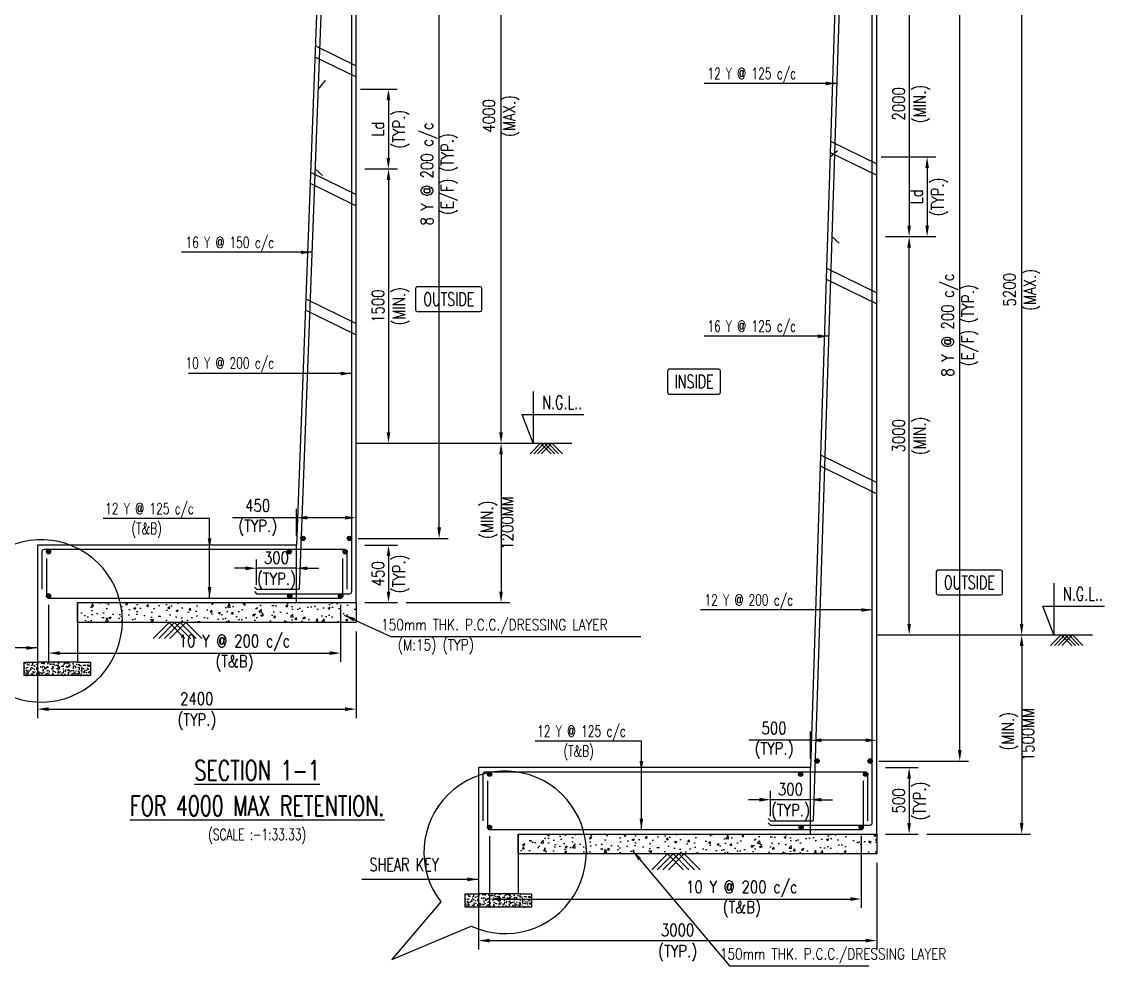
# Model space of a CAD drawing. Extents: x 324505 to 1272425, y -526289 to -156124.
# Drawn here: x 661007 to 685476, y -308272 to -286992 of the extents above; entities that cross this region are included whole.
import ezdxf
from ezdxf.enums import TextEntityAlignment as Align
from ezdxf.lldxf.tags import DXFTag

# ---------------------------------------------------------------- set-up
doc = ezdxf.new("R2010")
doc.units = 0
doc.header["$LTSCALE"] = 500
doc.header["$MEASUREMENT"] = 0
doc.header["$PDMODE"] = 35
doc.header["$PDSIZE"] = -15
doc.layers.get('DEFPOINTS').update_dxf_attribs({"color": 4})
for name, color, linetype in [('NO. BEAM', 3, 'Continuous'), ('PCC', 7, 'Continuous'), ('S- PILE CAP', 4, 'Continuous'), ('S-DIM-1', 5, 'Continuous'), ('S-FOOTING', 4, 'Continuous'), ('S-LEVEL SECTION', 3, 'Continuous'), ('S-PCC', 9, 'Continuous'), ('S-REINFORCEMENT', 6, 'Continuous'), ('S-RETAINING WALL', 6, 'Continuous'), ('S-TEXT', 2, 'Continuous'), ('S-TEXT-1', 4, 'Continuous'), ('S-TITIL', 6, 'Continuous'), ('TITLE', 4, 'Continuous')]:
    doc.layers.add(name, color=color, linetype=linetype)
doc.layers.add('RIDE-PROFILE', color=8, linetype='Continuous', lineweight=25)
doc.styles.add('ROMANS', font='simplex.shx', dxfattribs={"width": 0.8, "height": 275, "bigfont": 'bigfont.shx'})
tags = doc.linetypes.add('HIDDEN', pattern=[0.375, 0.25, -0.125]).pattern_tags.tags
tags[6:7] = [DXFTag(74, 4), DXFTag(75, 0), DXFTag(340, '0'), DXFTag(46, 1.0), DXFTag(50, 0.0), DXFTag(44, 0.0), DXFTag(45, 0.0)]
tags[4:5] = [DXFTag(74, 4), DXFTag(75, 0), DXFTag(340, '0'), DXFTag(46, 1.0), DXFTag(50, 0.0), DXFTag(44, 0.0), DXFTag(45, 0.0)]
doc.dimstyles.new('dim100', dxfattribs={"dimtxt": 250, "dimasz": 250, "dimexe": 200, "dimexo": 200, "dimgap": 100, "dimtad": 1, "dimdec": 0, "dimzin": 0, "dimdsep": 46, "dimtxsty": 'ROMANS', "dimcen": 0, "dimclrd": 5, "dimclre": 5, "dimclrt": 4, "dimadec": 0, "dimazin": 0, "dimtfac": 1, "dimtdec": 0, "dimtix": 1, "dimtofl": 0, "dimtmove": 2, "dimatfit": 3, "dimfxl": 0, "dimtolj": 1, "dimtzin": 0, "dimlwd": -1, "dimlwe": -1, "dimarcsym": 0})
doc.dimstyles.new('dim33.33', dxfattribs={"dimtxt": 250, "dimasz": 250, "dimexe": 200, "dimexo": 200, "dimgap": 100, "dimtad": 1, "dimdec": 0, "dimlfac": 0.333331, "dimzin": 0, "dimdsep": 46, "dimtxsty": 'ROMANS', "dimcen": 0, "dimclrd": 5, "dimclre": 5, "dimclrt": 4, "dimadec": 0, "dimazin": 0, "dimtfac": 1, "dimtdec": 0, "dimtix": 1, "dimtofl": 0, "dimtmove": 2, "dimatfit": 3, "dimfxl": 0, "dimtolj": 1, "dimtzin": 0, "dimlwd": -1, "dimlwe": -1, "dimarcsym": 0})

# ---------------------------------------------------------------- blocks, each defined once
blk = doc.blocks.new('*D224')
at = {"layer": 'DEFPOINTS', "color": 0}
for p in [(668416, -283282, 0), (670443, -283282), (668416, -298670, 0)]:
    blk.add_point(p, dxfattribs=at)
at = {"layer": 'S-DIM-1', "color": 5}
for p, q in [((668616, -283282), (670643, -283282)), ((668616, -298670), (670643, -298670))]:
    blk.add_line(p, q, dxfattribs=at)
at = {"layer": 'S-DIM-1', "color": 5, "lineweight": -3}
blk.add_line((670443, -298420), (670443, -283532), dxfattribs=at)
at = {"layer": 'S-DIM-1', "color": 5}
for points in [[(670401, -283532), (670484, -283532), (670443, -283282)], [(670401, -298420), (670484, -298420), (670443, -298670)]]:
    blk.add_solid(points, dxfattribs=at)
at = {"layer": 'S-DIM-1', "color": 4, "insert": (670443, -290434), "char_height": 275, "attachment_point": 5, "rotation": 90, "style": 'ROMANS'}
blk.add_mtext('\\A1;8 Y @ 200 c/c\\P(E/F) (TYP.)', dxfattribs=at)
blk = doc.blocks.new('*D225')
at = {"layer": 'DEFPOINTS', "color": 0}
for p in [(668566, -298820), (668566, -300120), (669299, -300120)]:
    blk.add_point(p, dxfattribs=at)
at = {"layer": 'S-DIM-1', "color": 5}
for p, q in [((668766, -298820), (669499, -298820)), ((668766, -300120), (669499, -300120))]:
    blk.add_line(p, q, dxfattribs=at)
at = {"layer": 'S-DIM-1', "color": 5, "lineweight": -3}
blk.add_line((669299, -299070), (669299, -299870), dxfattribs=at)
at = {"layer": 'S-DIM-1', "color": 5}
for points in [[(669257, -299070), (669340, -299070), (669299, -298820)], [(669257, -299870), (669340, -299870), (669299, -300120)]]:
    blk.add_solid(points, dxfattribs=at)
at = {"layer": 'S-DIM-1', "color": 4, "char_height": 275, "rotation": 90, "style": 'ROMANS'}
for s, insert, attachment_point in [('\\A1;{450', (669199, -299470), 8), ('\\A1;(TYP.)}', (669399, -299470), 2)]:
    blk.add_mtext(s, dxfattribs=dict(at, insert=insert, attachment_point=attachment_point))
blk = doc.blocks.new('*D226')
at = {"layer": 'DEFPOINTS', "color": 0}
for p in [(661616, -299970, -19), (668216, -299970, -19), (668216, -301261)]:
    blk.add_point(p, dxfattribs=at)
at = {"layer": 'S-DIM-1', "color": 5}
for p, q in [((661616, -300170), (661616, -301461)), ((668216, -300170), (668216, -301461)), ((661866, -301261), (667966, -301261))]:
    blk.add_line(p, q, dxfattribs=at)
for points in [[(661866, -301220), (661866, -301303), (661616, -301261)], [(667966, -301220), (667966, -301303), (668216, -301261)]]:
    blk.add_solid(points, dxfattribs=at)
at = {"layer": 'S-DIM-1', "color": 4, "insert": (665816, -301261), "char_height": 275, "attachment_point": 5, "style": 'ROMANS'}
blk.add_mtext('\\A1;10 Y @ 200 c/c\\P(T&B)', dxfattribs=at)
blk = doc.blocks.new('*D227')
at = {"layer": 'DEFPOINTS', "color": 0}
for p in [(661366, -300570, -19), (668566, -300570, -19), (668566, -302528)]:
    blk.add_point(p, dxfattribs=at)
at = {"layer": 'S-DIM-1', "color": 5}
for p, q in [((661366, -300770), (661366, -302728)), ((668566, -300770), (668566, -302728)), ((661616, -302528), (668316, -302528))]:
    blk.add_line(p, q, dxfattribs=at)
for points in [[(661616, -302486), (661616, -302569), (661366, -302528)], [(668316, -302486), (668316, -302569), (668566, -302528)]]:
    blk.add_solid(points, dxfattribs=at)
at = {"layer": 'S-DIM-1', "color": 4, "char_height": 275, "style": 'ROMANS'}
for s, insert, attachment_point in [('\\A1;2400', (664966, -302428), 8), ('\\A1;(TYP.)', (664966, -302628), 2)]:
    blk.add_mtext(s, dxfattribs=dict(at, insert=insert, attachment_point=attachment_point))
blk = doc.blocks.new('*D228')
at = {"layer": 'DEFPOINTS', "color": 0}
for p in [(668566, -283632, 0), (671842, -283632), (670346, -296520, 0)]:
    blk.add_point(p, dxfattribs=at)
at = {"layer": 'S-DIM-1', "color": 5}
for p, q in [((668766, -283632), (672042, -283632)), ((670546, -296520), (672042, -296520))]:
    blk.add_line(p, q, dxfattribs=at)
at = {"layer": 'S-DIM-1', "color": 5, "lineweight": -3}
blk.add_line((671842, -296270), (671842, -283882), dxfattribs=at)
at = {"layer": 'S-DIM-1', "color": 5}
for points in [[(671800, -283882), (671883, -283882), (671842, -283632)], [(671800, -296270), (671883, -296270), (671842, -296520)]]:
    blk.add_solid(points, dxfattribs=at)
at = {"layer": 'S-DIM-1', "color": 4, "insert": (671842, -289122), "char_height": 275, "attachment_point": 5, "rotation": 90, "style": 'ROMANS'}
blk.add_mtext('\\A1;{4000\\P(MAX.)}', dxfattribs=at)
blk = doc.blocks.new('*D231')
at = {"layer": 'DEFPOINTS', "color": 0}
for p in [(668466, -288520), (668566, -290320), (669296, -290320)]:
    blk.add_point(p, dxfattribs=at)
at = {"layer": 'S-DIM-1', "color": 5}
for p, q in [((668666, -288520), (669496, -288520)), ((668766, -290320), (669496, -290320))]:
    blk.add_line(p, q, dxfattribs=at)
at = {"layer": 'S-DIM-1', "color": 5, "lineweight": -3}
blk.add_line((669296, -288770), (669296, -290070), dxfattribs=at)
at = {"layer": 'S-DIM-1', "color": 5}
for points in [[(669254, -288770), (669338, -288770), (669296, -288520)], [(669254, -290070), (669338, -290070), (669296, -290320)]]:
    blk.add_solid(points, dxfattribs=at)
at = {"layer": 'S-DIM-1', "color": 4, "char_height": 275, "rotation": 90, "style": 'ROMANS'}
for s, insert, attachment_point in [('\\A1;(TYP.)', (669396, -289420), 2), ('\\A1;Ld', (669196, -289420), 8)]:
    blk.add_mtext(s, dxfattribs=dict(at, insert=insert, attachment_point=attachment_point))
blk = doc.blocks.new('*D232')
at = {"layer": 'DEFPOINTS', "color": 0}
for p in [(668566, -290320, 0), (668566, -296520), (669299, -296520)]:
    blk.add_point(p, dxfattribs=at)
at = {"layer": 'S-DIM-1', "color": 5}
for p, q in [((668766, -290320), (669499, -290320)), ((668766, -296520), (669499, -296520))]:
    blk.add_line(p, q, dxfattribs=at)
at = {"layer": 'S-DIM-1', "color": 5, "lineweight": -3}
blk.add_line((669299, -290570), (669299, -296270), dxfattribs=at)
at = {"layer": 'S-DIM-1', "color": 5}
for points in [[(669257, -290570), (669340, -290570), (669299, -290320)], [(669257, -296270), (669340, -296270), (669299, -296520)]]:
    blk.add_solid(points, dxfattribs=at)
at = {"layer": 'S-DIM-1', "color": 4, "char_height": 275, "rotation": 90, "style": 'ROMANS'}
for s, insert, attachment_point in [('\\A1;{1500', (669199, -293420), 8), ('\\A1;(MIN.)}', (669399, -293420), 2)]:
    blk.add_mtext(s, dxfattribs=dict(at, insert=insert, attachment_point=attachment_point))
blk = doc.blocks.new('*D233')
at = {"layer": 'DEFPOINTS', "color": 0}
for p in [(671075, -296520, 0), (669499, -300120, 0), (671842, -300120)]:
    blk.add_point(p, dxfattribs=at)
at = {"layer": 'S-DIM-1', "color": 5}
for p, q in [((671275, -296520), (672042, -296520)), ((669699, -300120), (672042, -300120))]:
    blk.add_line(p, q, dxfattribs=at)
at = {"layer": 'S-DIM-1', "color": 5, "lineweight": -3}
blk.add_line((671842, -296770), (671842, -299870), dxfattribs=at)
at = {"layer": 'S-DIM-1', "color": 5}
for points in [[(671800, -296770), (671883, -296770), (671842, -296520)], [(671800, -299870), (671883, -299870), (671842, -300120)]]:
    blk.add_solid(points, dxfattribs=at)
at = {"layer": 'S-DIM-1', "color": 4, "insert": (671752, -298320), "char_height": 275, "attachment_point": 5, "rotation": 90, "style": 'ROMANS'}
blk.add_mtext('\\A1; (MIN.)\\P1200MM ', dxfattribs=at)
blk = doc.blocks.new('*D236')
at = {"layer": 'DEFPOINTS', "color": 0}
for p in [(680182, -285500, 0), (682209, -285500), (680182, -303700, 0)]:
    blk.add_point(p, dxfattribs=at)
at = {"layer": 'S-DIM-1', "color": 5}
for p, q in [((680382, -285500), (682409, -285500)), ((680382, -303700), (682409, -303700))]:
    blk.add_line(p, q, dxfattribs=at)
at = {"layer": 'S-DIM-1', "color": 5, "lineweight": -3}
blk.add_line((682209, -303450), (682209, -285750), dxfattribs=at)
at = {"layer": 'S-DIM-1', "color": 5}
for points in [[(682167, -285750), (682250, -285750), (682209, -285500)], [(682167, -303450), (682250, -303450), (682209, -303700)]]:
    blk.add_solid(points, dxfattribs=at)
at = {"layer": 'S-DIM-1', "color": 4, "insert": (682209, -293850), "char_height": 275, "attachment_point": 5, "rotation": 90, "style": 'ROMANS'}
blk.add_mtext('\\A1;8 Y @ 200 c/c\\P(E/F) (TYP.)', dxfattribs=at)
blk = doc.blocks.new('*D237')
at = {"layer": 'DEFPOINTS', "color": 0}
for p in [(680332, -303850), (680332, -305350), (681065, -305350)]:
    blk.add_point(p, dxfattribs=at)
at = {"layer": 'S-DIM-1', "color": 5}
for p, q in [((680532, -303850), (681265, -303850)), ((680532, -305350), (681265, -305350))]:
    blk.add_line(p, q, dxfattribs=at)
at = {"layer": 'S-DIM-1', "color": 5, "lineweight": -3}
blk.add_line((681065, -304100), (681065, -305100), dxfattribs=at)
at = {"layer": 'S-DIM-1', "color": 5}
for points in [[(681023, -304100), (681106, -304100), (681065, -303850)], [(681023, -305100), (681106, -305100), (681065, -305350)]]:
    blk.add_solid(points, dxfattribs=at)
at = {"layer": 'S-DIM-1', "color": 4, "char_height": 275, "rotation": 90, "style": 'ROMANS'}
for s, insert, attachment_point in [('\\A1;500', (680965, -304600), 8), ('\\A1;(TYP.)', (681165, -304600), 2)]:
    blk.add_mtext(s, dxfattribs=dict(at, insert=insert, attachment_point=attachment_point))
blk = doc.blocks.new('*D238')
at = {"layer": 'DEFPOINTS', "color": 0}
for p in [(671582, -305200, -19), (679982, -305200, -19), (679982, -306819)]:
    blk.add_point(p, dxfattribs=at)
at = {"layer": 'S-DIM-1', "color": 5}
for p, q in [((671582, -305400), (671582, -307019)), ((679982, -305400), (679982, -307019)), ((671832, -306819), (679732, -306819))]:
    blk.add_line(p, q, dxfattribs=at)
for points in [[(671832, -306777), (671832, -306861), (671582, -306819)], [(679732, -306777), (679732, -306861), (679982, -306819)]]:
    blk.add_solid(points, dxfattribs=at)
at = {"layer": 'S-DIM-1', "color": 4, "insert": (677282, -306819), "char_height": 275, "attachment_point": 5, "style": 'ROMANS'}
blk.add_mtext('\\A1;10 Y @ 200 c/c\\P(T&B)', dxfattribs=at)
blk = doc.blocks.new('*D239')
at = {"layer": 'DEFPOINTS', "color": 0}
for p in [(671332, -305800, -19), (680332, -305800, -19), (680332, -307758)]:
    blk.add_point(p, dxfattribs=at)
at = {"layer": 'S-DIM-1', "color": 5}
for p, q in [((671332, -306000), (671332, -307958)), ((680332, -306000), (680332, -307958)), ((671582, -307758), (680082, -307758))]:
    blk.add_line(p, q, dxfattribs=at)
for points in [[(671582, -307716), (671582, -307799), (671332, -307758)], [(680082, -307716), (680082, -307799), (680332, -307758)]]:
    blk.add_solid(points, dxfattribs=at)
at = {"layer": 'S-DIM-1', "color": 4, "char_height": 275, "style": 'ROMANS'}
for s, insert, attachment_point in [('\\A1;3000', (675832, -307658), 8), ('\\A1;(TYP.)', (675832, -307858), 2)]:
    blk.add_mtext(s, dxfattribs=dict(at, insert=insert, attachment_point=attachment_point))
blk = doc.blocks.new('*D240')
at = {"layer": 'DEFPOINTS', "color": 0}
for p in [(680332, -285250), (683608, -285250), (682112, -300850, 0)]:
    blk.add_point(p, dxfattribs=at)
at = {"layer": 'S-DIM-1', "color": 5}
for p, q in [((680532, -285250), (683808, -285250)), ((682312, -300850), (683808, -300850))]:
    blk.add_line(p, q, dxfattribs=at)
at = {"layer": 'S-DIM-1', "color": 5, "lineweight": -3}
blk.add_line((683608, -300600), (683608, -285500), dxfattribs=at)
at = {"layer": 'S-DIM-1', "color": 5}
for points in [[(683566, -285500), (683649, -285500), (683608, -285250)], [(683566, -300600), (683649, -300600), (683608, -300850)]]:
    blk.add_solid(points, dxfattribs=at)
at = {"layer": 'S-DIM-1', "color": 4, "insert": (683608, -293050), "char_height": 275, "attachment_point": 5, "rotation": 90, "style": 'ROMANS'}
blk.add_mtext('\\A1;5200\\P(MAX.)', dxfattribs=at)
blk = doc.blocks.new('*D242')
at = {"layer": 'DEFPOINTS', "color": 0}
for p in [(677932, -304574), (678832, -305023), (677932, -305150)]:
    blk.add_point(p, dxfattribs=at)
at = {"layer": 'S-DIM-1', "color": 5}
for p, q in [((677932, -304950), (677932, -304374)), ((678832, -304823), (678832, -304374))]:
    blk.add_line(p, q, dxfattribs=at)
at = {"layer": 'S-DIM-1', "color": 5, "lineweight": -3}
for p, q in [((677682, -304574), (677432, -304574)), ((678832, -304574), (677932, -304574)), ((679082, -304574), (679332, -304574))]:
    blk.add_line(p, q, dxfattribs=at)
at = {"layer": 'S-DIM-1', "color": 5}
for points in [[(677682, -304532), (677682, -304616), (677932, -304574)], [(679082, -304532), (679082, -304616), (678832, -304574)]]:
    blk.add_solid(points, dxfattribs=at)
at = {"layer": 'S-DIM-1', "color": 4, "char_height": 275, "style": 'ROMANS'}
for s, insert, attachment_point in [('\\A1;300', (678382, -304474), 8), ('\\A1;(TYP.)', (678382, -304674), 2)]:
    blk.add_mtext(s, dxfattribs=dict(at, insert=insert, attachment_point=attachment_point))
blk = doc.blocks.new('*D244')
at = {"layer": 'DEFPOINTS', "color": 0}
for p in [(680232, -290050), (680332, -291850), (681471, -291850)]:
    blk.add_point(p, dxfattribs=at)
at = {"layer": 'S-DIM-1', "color": 5}
for p, q in [((680432, -290050), (681671, -290050)), ((680532, -291850), (681671, -291850))]:
    blk.add_line(p, q, dxfattribs=at)
at = {"layer": 'S-DIM-1', "color": 5, "lineweight": -3}
blk.add_line((681471, -290300), (681471, -291600), dxfattribs=at)
at = {"layer": 'S-DIM-1', "color": 5}
for points in [[(681430, -290300), (681513, -290300), (681471, -290050)], [(681430, -291600), (681513, -291600), (681471, -291850)]]:
    blk.add_solid(points, dxfattribs=at)
at = {"layer": 'S-DIM-1', "color": 4, "char_height": 275, "rotation": 90, "style": 'ROMANS'}
for s, insert, attachment_point in [('\\A1;(TYP.)', (681571, -290950), 2), ('\\A1;Ld', (681371, -290950), 8)]:
    blk.add_mtext(s, dxfattribs=dict(at, insert=insert, attachment_point=attachment_point))
blk = doc.blocks.new('*D245')
at = {"layer": 'DEFPOINTS', "color": 0}
for p in [(681265, -300850, 0), (681265, -305350, 0), (683608, -305350)]:
    blk.add_point(p, dxfattribs=at)
at = {"layer": 'S-DIM-1', "color": 5}
for p, q in [((681465, -300850), (683808, -300850)), ((681465, -305350), (683808, -305350))]:
    blk.add_line(p, q, dxfattribs=at)
at = {"layer": 'S-DIM-1', "color": 5, "lineweight": -3}
blk.add_line((683608, -301100), (683608, -305100), dxfattribs=at)
at = {"layer": 'S-DIM-1', "color": 5}
for points in [[(683566, -301100), (683649, -301100), (683608, -300850)], [(683566, -305100), (683649, -305100), (683608, -305350)]]:
    blk.add_solid(points, dxfattribs=at)
at = {"layer": 'S-DIM-1', "color": 4, "insert": (683523, -303100), "char_height": 275, "attachment_point": 5, "rotation": 90, "style": 'ROMANS'}
blk.add_mtext('\\A1; (MIN.)\\P1500MM ', dxfattribs=at)
blk = doc.blocks.new('*D246')
at = {"layer": 'DEFPOINTS', "color": 0}
for p in [(680332, -291850, 0), (681065, -291850), (680332, -300850, 0)]:
    blk.add_point(p, dxfattribs=at)
at = {"layer": 'S-DIM-1', "color": 5}
for p, q in [((680532, -291850), (681265, -291850)), ((680532, -300850), (681265, -300850))]:
    blk.add_line(p, q, dxfattribs=at)
at = {"layer": 'S-DIM-1', "color": 5, "lineweight": -3}
blk.add_line((681065, -300600), (681065, -292100), dxfattribs=at)
at = {"layer": 'S-DIM-1', "color": 5}
for points in [[(681023, -292100), (681106, -292100), (681065, -291850)], [(681023, -300600), (681106, -300600), (681065, -300850)]]:
    blk.add_solid(points, dxfattribs=at)
at = {"layer": 'S-DIM-1', "color": 4, "char_height": 275, "rotation": 90, "style": 'ROMANS'}
for s, insert, attachment_point in [('\\A1;3000', (680965, -296350), 8), ('\\A1;(MIN.)', (681165, -296350), 2)]:
    blk.add_mtext(s, dxfattribs=dict(at, insert=insert, attachment_point=attachment_point))
blk = doc.blocks.new('*D247')
at = {"layer": 'DEFPOINTS', "color": 0}
for p in [(680332, -285850, 0), (680332, -291850, 0), (681065, -291850)]:
    blk.add_point(p, dxfattribs=at)
at = {"layer": 'S-DIM-1', "color": 5}
for p, q in [((680532, -285850), (681265, -285850)), ((680532, -291850), (681265, -291850))]:
    blk.add_line(p, q, dxfattribs=at)
at = {"layer": 'S-DIM-1', "color": 5, "lineweight": -3}
blk.add_line((681065, -286100), (681065, -291600), dxfattribs=at)
at = {"layer": 'S-DIM-1', "color": 5}
for points in [[(681023, -286100), (681106, -286100), (681065, -285850)], [(681023, -291600), (681106, -291600), (681065, -291850)]]:
    blk.add_solid(points, dxfattribs=at)
at = {"layer": 'S-DIM-1', "color": 4, "char_height": 275, "rotation": 90, "style": 'ROMANS'}
for s, insert, attachment_point in [('\\A1;(MIN.)', (681165, -288850), 2), ('\\A1;2000', (680965, -288850), 8)]:
    blk.add_mtext(s, dxfattribs=dict(at, insert=insert, attachment_point=attachment_point))
blk = doc.blocks.new('*D307')
at = {"layer": 'DEFPOINTS', "color": 0}
for p in [(678832, -303232), (678832, -303850), (680332, -303744)]:
    blk.add_point(p, dxfattribs=at)
at = {"layer": 'S-DIM-1', "color": 5}
for p, q in [((678832, -303650), (678832, -303032)), ((680332, -303544), (680332, -303032))]:
    blk.add_line(p, q, dxfattribs=at)
at = {"layer": 'S-DIM-1', "color": 5, "lineweight": -3}
for p, q in [((678832, -303232), (677439, -303232)), ((680082, -303232), (679082, -303232))]:
    blk.add_line(p, q, dxfattribs=at)
at = {"layer": 'S-DIM-1', "color": 5}
for points in [[(679082, -303190), (679082, -303273), (678832, -303232)], [(680082, -303190), (680082, -303273), (680332, -303232)]]:
    blk.add_solid(points, dxfattribs=at)
at = {"layer": 'S-DIM-1', "color": 4, "insert": (678011, -303232), "char_height": 275, "attachment_point": 5, "style": 'ROMANS'}
blk.add_mtext('\\A1;500\\P(TYP.)', dxfattribs=at)
blk = doc.blocks.new('*D308')
at = {"layer": 'DEFPOINTS', "color": 0}
for p in [(667216, -298202), (668566, -298728), (667216, -298811)]:
    blk.add_point(p, dxfattribs=at)
at = {"layer": 'S-DIM-1', "color": 5}
for p, q in [((667216, -298611), (667216, -298002)), ((668566, -298528), (668566, -298002))]:
    blk.add_line(p, q, dxfattribs=at)
at = {"layer": 'S-DIM-1', "color": 5, "lineweight": -3}
for p, q in [((667216, -298202), (665770, -298202)), ((668316, -298202), (667466, -298202))]:
    blk.add_line(p, q, dxfattribs=at)
at = {"layer": 'S-DIM-1', "color": 5}
for points in [[(667466, -298160), (667466, -298243), (667216, -298202)], [(668316, -298160), (668316, -298243), (668566, -298202)]]:
    blk.add_solid(points, dxfattribs=at)
at = {"layer": 'S-DIM-1', "color": 4, "insert": (666341, -298202), "char_height": 275, "attachment_point": 5, "style": 'ROMANS'}
blk.add_mtext('\\A1;450\\P(TYP.)', dxfattribs=at)
blk = doc.blocks.new('*D310')
at = {"layer": 'DEFPOINTS', "color": 0}
for p in [(666316, -299344), (666316, -299920), (667216, -299793)]:
    blk.add_point(p, dxfattribs=at)
at = {"layer": 'S-DIM-1', "color": 5}
for p, q in [((666316, -299720), (666316, -299144)), ((667216, -299593), (667216, -299144))]:
    blk.add_line(p, q, dxfattribs=at)
at = {"layer": 'S-DIM-1', "color": 5, "lineweight": -3}
for p, q in [((666066, -299344), (665816, -299344)), ((667216, -299344), (666316, -299344)), ((667466, -299344), (667716, -299344))]:
    blk.add_line(p, q, dxfattribs=at)
at = {"layer": 'S-DIM-1', "color": 5}
for points in [[(666066, -299303), (666066, -299386), (666316, -299344)], [(667466, -299303), (667466, -299386), (667216, -299344)]]:
    blk.add_solid(points, dxfattribs=at)
at = {"layer": 'S-DIM-1', "color": 4, "char_height": 275, "style": 'ROMANS'}
for s, insert, attachment_point in [('\\A1;300', (666766, -299244), 8), ('\\A1;(TYP.)', (666766, -299444), 2)]:
    blk.add_mtext(s, dxfattribs=dict(at, insert=insert, attachment_point=attachment_point))

msp = doc.modelspace()

# ---------------------------------------------------------------- hatches: boundary and pattern name
at = {"layer": 'PCC'}
h = msp.add_hatch(dxfattribs=at)
h.set_pattern_fill('AR-CONC', color=8, scale=22.5, angle=180, style=0)
h.set_pattern_definition([(130, (986450.77, -381427.41), (-161.38354, -14.11923), [16.875, -185.625]), (185, (986450.77, -381427.41), (31.21905, 169.24323), [13.5, -148.5]), (79.5486, (986437.32, -381428.59), (-130.16461, 155.1239), [14.34154, -157.756975]), (133.8158, (986450.77, -381382.41), (-240.12924, -37.24178), [25.3125, -278.4375]), (83.3644, (986430.76, -381385.52), (-210.29911, 219.17652), [21.51231, -236.63542]), (188.8158, (986450.77, -381382.41), (-210.29894, 219.17669), [20.25, -222.75]), (159, (986428.27, -381393.66), (-134.304087, -90.58925), [16.875, -185.625]), (214, (986428.27, -381393.66), (-54.74595, 163.15876), [13.5, -148.5]), (108.5486, (986417.08, -381401.21), (-189.05009, 72.56936), [14.34154, -157.756975]), (142.5, (986450.77, -381427.414), (-2.735967, 74.901117), [0, -146.7, 0, -150.75, 0, -149.0625]), (172.5, (986450.77, -381427.41), (-59.190646, 88.742635), [0, -85.95, 0, -143.325, 0, -56.8125]), (212.5, (986500.945, -381427.414), (-120.110048, -5.074846), [0, -56.25, 0, -175.5, 0, -232.875]), (222.5, (986523.45, -381427.41), (-131.216888, 22.52362), [0, -73.125, 0, -116.55, 0, -165.375])])
h.paths.add_polyline_path([(662266.282, -301469.884), (662566.282, -301469.884), (662566.282, -301769.884), (661366.282, -301769.884), (661066.282, -301769.884), (661066.282, -301469.884), (661366.282, -301469.884)])
h = msp.add_hatch(dxfattribs=at)
h.set_pattern_fill('AR-CONC', color=8, scale=22.5, angle=180, style=0)
h.set_pattern_definition([(130, (996416.79, -386657.17), (-161.38354, -14.11923), [16.875, -185.625]), (185, (996416.79, -386657.17), (31.21905, 169.24323), [13.5, -148.5]), (79.5486, (996403.34, -386658.35), (-130.16461, 155.1239), [14.34154, -157.756975]), (133.8158, (996416.79, -386612.17), (-240.12924, -37.24178), [25.3125, -278.4375]), (83.3644, (996396.77, -386615.28), (-210.29911, 219.17652), [21.51231, -236.63542]), (188.8158, (996416.79, -386612.17), (-210.29894, 219.17669), [20.25, -222.75]), (159, (996394.29, -386623.42), (-134.304087, -90.58925), [16.875, -185.625]), (214, (996394.29, -386623.42), (-54.74595, 163.15876), [13.5, -148.5]), (108.5486, (996383.1, -386630.97), (-189.05009, 72.56936), [14.34154, -157.756975]), (142.5, (996416.785, -386657.174), (-2.735967, 74.901117), [0, -146.7, 0, -150.75, 0, -149.0625]), (172.5, (996416.785, -386657.174), (-59.190646, 88.742635), [0, -85.95, 0, -143.325, 0, -56.8125]), (212.5, (996466.96, -386657.174), (-120.110048, -5.074846), [0, -56.25, 0, -175.5, 0, -232.875]), (222.5, (996489.46, -386657.17), (-131.216888, 22.52362), [0, -73.125, 0, -116.55, 0, -165.375])])
h.paths.add_polyline_path([(672232.297, -306699.645), (672532.297, -306699.645), (672532.297, -306999.645), (671332.297, -306999.645), (671032.297, -306999.645), (671032.297, -306699.645), (671332.297, -306699.645)])
at = {"layer": 'S-PCC', "linetype": 'ByBlock'}
h = msp.add_hatch(dxfattribs=at)
h.set_pattern_fill('AR-CONC,_O', color=256, scale=66.666667)
h.set_pattern_definition([(50, (-16433641.14, 111207.34), (478.173455, -41.834757), [50, -550]), (355, (-16433641.14, 111207.34), (-92.500889, 501.461422), [40, -440]), (100.4514445, (-16433601.3, 111203.85), (385.672564, 459.626661), [42.493461, -467.428075]), (46.1842, (-16433641.14, 111340.67), (711.49422, -110.346187), [75, -825]), (96.6356355, (-16433581.85, 111331.5), (623.107964, 649.4124), [63.740228, -701.142507]), (351.184164, (-16433641.14, 111340.7), (623.107963, 649.4124), [60, -660]), (21, (-16433574.48, 111307.34), (397.938035, -268.412594), [50, -550]), (326, (-16433574.5, 111307.34), (162.210221, 483.433363), [40, -440]), (71.4514447, (-16433541.3, 111284.97), (560.148251, 215.020769), [42.49346, -467.428075]), (37.5, (-16433641.14, 111207.34), (8.1065702, 221.9292359), [0, -434.6666667, 0, -446.6666667, 0, -441.6666667]), (7.5, (-16433641.14, 111207.34), (175.3796916, 262.9411413), [0, -254.6666667, 0, -424.6666667, 0, -168.3333333]), (327.5, (-16433789.81, 111207.34), (355.8816241, -15.0365812), [0, -166.6666667, 0, -520, 0, -690]), (317.5, (-16433856.48, 111207.34), (388.7907796, 66.736655), [0, -216.6666667, 0, -345.3333333, 0, -490])])
h.paths.add_polyline_path([(662266.282, -300569.884), (662266.282, -300119.884), (668566.282, -300119.884), (668566.282, -300569.884)])
h = msp.add_hatch(dxfattribs=at)
h.set_pattern_fill('AR-CONC,_O', color=256, scale=66.666667)
h.set_pattern_definition([(50, (-16422375.13, 105977.57), (478.173455, -41.834757), [50, -550]), (355, (-16422375.13, 105977.57), (-92.500889, 501.461422), [40, -440]), (100.4514445, (-16422335.3, 105974.1), (385.672564, 459.626661), [42.493461, -467.428075]), (46.1842, (-16422375.1, 106110.9), (711.49422, -110.346187), [75, -825]), (96.6356355, (-16422315.84, 106101.7), (623.107964, 649.4124), [63.740228, -701.142507]), (351.184164, (-16422375.1, 106110.9), (623.107963, 649.4124), [60, -660]), (21, (-16422308.46, 106077.57), (397.938035, -268.412594), [50, -550]), (326, (-16422308.46, 106077.57), (162.210221, 483.433363), [40, -440]), (71.4514447, (-16422275.3, 106055.2), (560.148251, 215.020769), [42.49346, -467.428075]), (37.5, (-16422375.13, 105977.57), (8.1065702, 221.9292359), [0, -434.6666667, 0, -446.6666667, 0, -441.6666667]), (7.5, (-16422375.13, 105977.57), (175.3796916, 262.9411413), [0, -254.6666667, 0, -424.6666667, 0, -168.3333333]), (327.5, (-16422523.8, 105977.57), (355.8816241, -15.0365812), [0, -166.6666667, 0, -520, 0, -690]), (317.5, (-16422590.46, 105977.57), (388.7907796, 66.736655), [0, -216.6666667, 0, -345.3333333, 0, -490])])
h.paths.add_polyline_path([(672232.297, -305799.645), (672232.297, -305349.645), (680332.297, -305349.645), (680332.297, -305799.645)])

# ---------------------------------------------------------------- linework, layer by layer
at = {"color": 1}
for p, q in [((668566.282, -296519.884, -8.324), (673439.861, -296519.884, -8.324)), ((680332.297, -300849.645, -8.324), (685205.876, -300849.645, -8.324))]:
    msp.add_line(p, q, dxfattribs=at)
at = {"layer": 'NO. BEAM', "color": 7}
for points, elevation in [([(671369.64, -292982.691), (669949.64, -292982.691, 0.414213562), (669909.64, -293022.691), (669909.64, -293502.691, 0.414213562), (669949.64, -293542.691), (671369.64, -293542.691, 0.414213562), (671409.64, -293502.691), (671409.64, -293022.691, 0.414213562)], 20.933), ([(676763.716, -294846.369), (675643.716, -294846.369, 0.414213562), (675603.716, -294886.369), (675603.716, -295366.369, 0.414213562), (675643.716, -295406.369), (676763.716, -295406.369, 0.414213562), (676803.716, -295366.369), (676803.716, -294886.369, 0.414213562)], -8.324), ([(683135.655, -299386.82), (681715.655, -299386.82, 0.414213562), (681675.655, -299426.82), (681675.655, -299906.82, 0.414213562), (681715.655, -299946.82), (683135.655, -299946.82, 0.414213562), (683175.655, -299906.82), (683175.655, -299426.82, 0.414213562)], 20.933)]:
    msp.add_lwpolyline(points, format="xyb", close=True, dxfattribs=dict(at, elevation=elevation))
at = {"layer": 'PCC', "color": 8, "elevation": -8.324}
for points in [[(662266.282, -301469.884), (662566.282, -301469.884), (662566.282, -301769.884), (661366.282, -301769.884), (661066.282, -301769.884), (661066.282, -301469.884), (661366.282, -301469.884)], [(672232.297, -306699.645), (672532.297, -306699.645), (672532.297, -306999.645), (671332.297, -306999.645), (671032.297, -306999.645), (671032.297, -306699.645), (671332.297, -306699.645)]]:
    msp.add_lwpolyline(points, dxfattribs=at)
at = {"layer": 'RIDE-PROFILE', "color": 2, "linetype": 'HIDDEN', "ltscale": 1000}
for p, q in [((667645.11, -287536.045, -9.124), (668566.282, -287987.228, -9.124)), ((667635.6, -287786.287, -9.124), (668566.282, -288242.127, -9.124)), ((679288.934, -289693.906, -9.124), (680332.297, -290204.936, -9.124)), ((679280.839, -289944.841, -9.124), (680332.297, -290459.836, -9.124)), ((667536.463, -290394.883, -9.124), (668566.282, -290899.28, -9.124)), ((667526.953, -290645.125, -9.124), (668566.282, -291154.179, -9.124)), ((679196.458, -292560.664, -9.124), (680332.297, -293116.988, -9.124)), ((679188.363, -292811.599, -9.124), (680332.297, -293371.888, -9.124)), ((667427.817, -293253.722, -7.524), (668566.282, -293811.332, -7.524)), ((667418.307, -293503.963, -7.524), (668566.282, -294066.231, -7.524)), ((679060.289, -296781.917, -9.124), (680332.297, -297404.936, -9.124)), ((679052.194, -297032.852, -9.124), (680332.297, -297659.836, -9.124))]:
    msp.add_line(p, q, dxfattribs=at)
at = {"layer": 'S- PILE CAP', "color": 8, "linetype": 'HIDDEN', "ltscale": 1500}
for p, q in [((667216.282, -300119.884, -8.324), (667216.282, -298819.884, -8.324)), ((678832.297, -305349.645, -8.324), (678832.297, -303849.645, -8.324))]:
    msp.add_line(p, q, dxfattribs=at)
at = {"layer": 'S-FOOTING'}
for p, q in [((661366.282, -300119.884, -8.324), (661366.282, -301469.884, -8.324)), ((662266.282, -300119.884, -8.324), (662266.282, -301469.884, -8.324)), ((662266.282, -301469.884, -8.324), (661366.282, -301469.884, -8.324)), ((678832.297, -303849.645, -8.324), (671332.297, -303849.645, -8.324)), ((671332.297, -303849.645, -8.324), (671332.297, -305349.645, -8.324)), ((671332.297, -305349.645, -8.324), (671332.297, -306699.645, -8.324)), ((672232.297, -305349.645, -8.324), (680332.297, -305349.645, -8.324)), ((672232.297, -305349.645, -8.324), (672232.297, -306699.645, -8.324)), ((672232.297, -306699.645, -8.324), (671332.297, -306699.645, -8.324))]:
    msp.add_line(p, q, dxfattribs=at)
at = {"layer": 'S-FOOTING', "elevation": -8.324}
for points in [[(667216.282, -298819.884), (661366.282, -298819.884), (661366.282, -300119.884)], [(662266.282, -300119.884), (668566.282, -300119.884)]]:
    msp.add_lwpolyline(points, dxfattribs=at)
at = {"layer": 'S-LEVEL SECTION', "elevation": -8.324}
for points in [[(672566.712, -295349.485), (672566.712, -296519.884), (672316.712, -295869.884), (673710.443, -295869.884)], [(684332.727, -299679.245), (684332.727, -300849.645), (684082.727, -300199.645), (685476.457, -300199.645)]]:
    msp.add_lwpolyline(points, dxfattribs=at)
at = {"layer": 'S-PCC', "elevation": -8.324}
for points in [[(672974.22, -296758.533), (672735.572, -296519.884), (672496.923, -296758.533)], [(673058.595, -296758.533), (672819.947, -296519.884), (672581.298, -296758.533)], [(673142.97, -296758.533), (672904.322, -296519.884), (672665.673, -296758.533)], [(673227.345, -296758.533), (672988.697, -296519.884), (672750.048, -296758.533)], [(664695.993, -300927.857), (664338.021, -300569.884), (663980.048, -300927.857)], [(664822.556, -300927.857), (664464.583, -300569.884), (664106.61, -300927.857)], [(664949.118, -300927.857), (664591.146, -300569.884), (664233.173, -300927.857)], [(665075.681, -300927.857), (664717.708, -300569.884), (664359.735, -300927.857)], [(684740.235, -301088.293), (684501.586, -300849.645), (684262.938, -301088.293)], [(684824.61, -301088.293), (684585.961, -300849.645), (684347.313, -301088.293)], [(684908.985, -301088.293), (684670.336, -300849.645), (684431.688, -301088.293)], [(684993.36, -301088.293), (684754.711, -300849.645), (684516.063, -301088.293)], [(675962.008, -306157.618), (675604.035, -305799.645), (675246.063, -306157.618)], [(676088.571, -306157.618), (675730.598, -305799.645), (675372.625, -306157.618)], [(676215.133, -306157.618), (675857.16, -305799.645), (675499.188, -306157.618)], [(676341.696, -306157.618), (675983.723, -305799.645), (675625.75, -306157.618)]]:
    msp.add_lwpolyline(points, dxfattribs=at)
for points in [[(662266.282, -300569.884), (662266.282, -300119.884), (668566.282, -300119.884), (668566.282, -300569.884)], [(672232.297, -305799.645), (672232.297, -305349.645), (680332.297, -305349.645), (680332.297, -305799.645)]]:
    msp.add_lwpolyline(points, close=True, dxfattribs=at)
at = {"layer": 'S-REINFORCEMENT', "color": 5, "ltscale": 10}
for p, q in [((667908.754, -283231.936, -8.324), (667278.351, -299819.884, -8.324)), ((679530.196, -285316.399, -8.324), (678893.64, -305049.645, -8.324))]:
    msp.add_line(p, q, dxfattribs=at)
at = {"layer": 'S-REINFORCEMENT', "color": 5, "ltscale": 10, "elevation": -8.324}
for points in [[(666266.282, -299869.884), (666316.282, -299919.884), (668416.282, -299919.884, 0.414213562), (668466.282, -299869.884), (668466.282, -283181.936, 0.414213562), (668416.282, -283131.936), (668076.282, -283131.936)], [(677882.297, -305099.645), (677932.297, -305149.645), (680182.297, -305149.645, 0.414213562), (680232.297, -305099.645), (680232.297, -285458.6, 0.414213562), (680182.297, -285408.6), (679699.297, -285408.6)], [(668366.282, -299819.884), (668366.282, -298969.884, 0.414213562), (668316.282, -298919.884), (661516.282, -298919.884, 0.414213562), (661466.282, -298969.884), (661466.282, -299819.884)], [(661566.282, -299119.884), (661566.282, -299969.884, 0.414213562), (661616.282, -300019.884), (668216.282, -300019.884, 0.414213562), (668266.282, -299969.884), (668266.282, -299119.884)], [(680132.297, -305049.645), (680132.297, -303999.645, 0.414213562), (680082.297, -303949.645), (671482.297, -303949.645, 0.414213562), (671432.297, -303999.645), (671432.297, -305049.645)], [(671532.297, -304149.645), (671532.297, -305199.645, 0.414213562), (671582.297, -305249.645), (679982.297, -305249.645, 0.414213562), (680032.297, -305199.645), (680032.297, -304149.645)]]:
    msp.add_lwpolyline(points, format="xyb", dxfattribs=at)
for points in [[(667707.536, -288526.638), (667876.852, -288320.106)], [(679277.459, -290049.645), (679443.547, -289904.379)], [(667639.386, -290319.884), (667805.475, -290465.15)], [(679319.446, -291849.645), (679485.535, -291994.91)], [(666266.282, -299769.884), (666316.282, -299819.884), (667278.351, -299819.884)], [(677882.297, -304999.645), (677932.297, -305049.645), (678893.64, -305049.645)]]:
    msp.add_lwpolyline(points, dxfattribs=at)
at = {"layer": 'S-REINFORCEMENT', "color": 5, "ltscale": 10, "const_width": 50, "elevation": -8.324}
for points in [[(667341.282, -298669.883, 1), (667391.282, -298669.883, 1)], [(668391.282, -298669.883, 1), (668441.282, -298669.883, 1)], [(661641.282, -298969.884, 1), (661591.282, -298969.884, 1)], [(667079.433, -298969.884, 1), (667029.433, -298969.884, 1)], [(668291.282, -298969.884, -1), (668341.282, -298969.884, -1)], [(661641.282, -299969.884, -1), (661591.282, -299969.884, -1)], [(667090.881, -299969.884, -1), (667040.881, -299969.884, -1)], [(668241.282, -299969.884, -1), (668191.282, -299969.884, -1)], [(678957.297, -303699.644, 1), (679007.297, -303699.644, 1)], [(680157.297, -303699.644, 1), (680207.297, -303699.644, 1)], [(671607.297, -303999.645, 1), (671557.297, -303999.645, 1)], [(678636.637, -303999.645, 1), (678586.637, -303999.645, 1)], [(680057.297, -303999.645, -1), (680107.297, -303999.645, -1)], [(671607.297, -305199.645, -1), (671557.297, -305199.645, -1)], [(678648.085, -305199.645, -1), (678598.085, -305199.645, -1)], [(680007.297, -305199.645, -1), (679957.297, -305199.645, -1)]]:
    msp.add_lwpolyline(points, format="xyb", close=True, dxfattribs=at)
at = {"layer": 'S-REINFORCEMENT', "color": 5, "ltscale": 10}
for centre in [(667366.282, -298669.883, -8.324), (668416.282, -298669.883, -8.324), (661616.282, -298969.884, -8.324), (667054.433, -298969.884, -8.324), (668316.282, -298969.884, -8.324), (661616.282, -299969.884, -8.324), (667065.881, -299969.884, -8.324), (668216.282, -299969.884, -8.324), (678982.297, -303699.644, -8.324), (680182.297, -303699.644, -8.324), (671582.297, -303999.645, -8.324), (678611.637, -303999.645, -8.324), (680082.297, -303999.645, -8.324), (671582.297, -305199.645, -8.324), (678623.085, -305199.645, -8.324), (679982.297, -305199.645, -8.324)]:
    msp.add_circle(centre, 50, dxfattribs=at)
at = {"layer": 'S-RETAINING WALL', "color": 4}
for p, q in [((667816.282, -283031.936, -8.324), (667216.282, -298819.884, -8.324)), ((679432.297, -285249.645, -8.324), (678832.297, -303849.645, -8.324))]:
    msp.add_line(p, q, dxfattribs=at)
at = {"layer": 'S-RETAINING WALL', "color": 4, "elevation": -8.324}
for points in [[(668566.282, -300119.884), (668566.282, -283031.936)], [(680332.297, -305349.645), (680332.297, -285249.645)]]:
    msp.add_lwpolyline(points, dxfattribs=at)
at = {"layer": 'S-TEXT', "color": 2, "ltscale": 11, "elevation": -7.071}
msp.add_lwpolyline([(670478.035, -306880.567), (669371.131, -308185.126), (671165.803, -307430.503)], dxfattribs=at)
at = {"layer": 'S-TEXT', "color": 2, "ltscale": 11}
for centre in [(661448.434, -300534.328, -8.324), (671934.511, -305764.089, -7.071)]:
    msp.add_arc(centre, 1835.17, 245.2363728, 217.472373, dxfattribs=at)

# ---------------------------------------------------------------- texts
at = {"layer": 'S-LEVEL SECTION', "style": 'ROMANS', "width": 0.7}
for p in [(672776.178, -295595.472, 20.933), (684542.193, -299922.091, 20.933)]:
    msp.add_text('N.G.L..', height=300, dxfattribs=at).set_placement(p, align=Align.MIDDLE_LEFT)
at = {"layer": 'S-TEXT', "style": 'ROMANS', "width": 0.7}
msp.add_text('(SCALE :-1:33.33)', height=250, dxfattribs=at).set_placement((666329.445, -305361.002, 11.093), align=Align.MIDDLE_CENTER)
at = {"layer": 'S-TEXT-1', "style": 'ROMANS'}
for s, width, p in [('12 Y @ 125 c/c', 0.7, (676505.051, -288162.776, -8.324)), ('16 Y @ 150 c/c', 0.7, (664711.06, -291979.435, -8.324)), ('16 Y @ 125 c/c', 0.7, (676505.051, -293872.409, -8.324)), ('10 Y @ 200 c/c', 0.7, (664711.06, -294705.991, -8.324)), ('12 Y @ 125 c/c', 0.7, (662898.132, -297995.694, -8.324)), ('(T&B)', 0.7, (663493.291, -298445.694, -8.324)), ('12 Y @ 200 c/c', 0.7, (676440.389, -300061.014, -8.324)), ('150mm THK. P.C.C./DRESSING LAYER', 0.8, (669132.198, -300620.316, 181.263)), ('(M:15) (TYP)', 0.8, (669507.955, -301075.17, 181.263)), ('12 Y @ 125 c/c', 0.7, (672657.523, -303025.455, -8.324)), ('(T&B)', 0.7, (673252.682, -303475.455, -8.324)), ('150mm THK. P.C.C./DRESSING LAYER', 0.8, (676788.155, -308060.659, 181.263))]:
    msp.add_text(s, height=250, dxfattribs=dict(at, width=width)).set_placement(p, align=Align.MIDDLE_LEFT)
at = {"layer": 'S-TEXT-1', "style": 'ROMANS', "width": 0.7}
msp.add_text('SHEAR KEY', height=300, dxfattribs=at).set_placement((669652.601, -306191.723, -224.303), align=Align.CENTER)
at = {"layer": 'S-TITIL', "style": 'ROMANS', "width": 0.7}
for s, p in [('%%USECTION 1-1', (666329.445, -303911.002, 11.093)), ('%%UFOR 4000 MAX RETENTION.', (666329.445, -304711.002, 11.093))]:
    msp.add_text(s, height=450, dxfattribs=at).set_placement(p, align=Align.MIDDLE_CENTER)
at = {"layer": 'TITLE', "color": 2, "style": 'ROMANS', "width": 0.7}
for s, p in [('OUTSIDE', (670659.64, -293262.691, 20.933)), ('INSIDE', (676203.716, -295126.369, -8.324)), ('OUTSIDE', (682425.655, -299666.82, 20.933))]:
    msp.add_text(s, height=300, dxfattribs=at).set_placement(p, align=Align.MIDDLE_CENTER)

# ---------------------------------------------------------------- dimensions: what is measured, and where the dimension line sits
at = {"layer": 'S-DIM-1'}
for base, p1, p2, angle, text, override, picture, middle in [((670442.601, -283281.936, -8.324), (668416.282, -298669.883, -8.324), (668416.282, -283281.936, -8.324), 90, '8 Y @ 200 c/c\\X(E/F) (TYP.)', {"dimtxt": 250, "dimasz": 250, "dimtofl": 1, "dimtmove": 0, "dimlwd": 65533}, '*D224', (670442.601, -290433.543, -8.324)), ((671841.643, -283631.936, -8.324), (670345.521, -296519.884, -8.324), (668566.282, -283631.936, -8.324), 270, '{4000\\X(MAX.)}', {"dimtxt": 250, "dimasz": 250, "dimtxsty": 'ROMANS', "dimtofl": 1, "dimtmove": 0, "dimlwd": 65533}, '*D228', (671841.643, -289122.132, -8.324)), ((683607.658, -285249.645, -8.324), (682111.536, -300849.645, -8.324), (680332.297, -285249.645, -8.324), 270, '<>\\X(MAX.)', {"dimtxt": 250, "dimasz": 250, "dimtxsty": 'ROMANS', "dimtofl": 1, "dimtmove": 0, "dimlwd": 65533}, '*D240', (683607.658, -293049.645, -8.324)), ((682208.616, -285499.645, -8.324), (680182.297, -303699.644, -8.324), (680182.297, -285499.645, -8.324), 90, '8 Y @ 200 c/c\\X(E/F) (TYP.)', {"dimtxt": 250, "dimasz": 250, "dimtofl": 1, "dimtmove": 0, "dimlwd": 65533}, '*D236', (682208.616, -293849.644, -8.324)), ((671841.643, -300119.884, -8.324), (671074.526, -296519.884, -8.324), (669498.598, -300119.884, -8.324), 90, ' (MIN.)\\P<>MM ', {"dimtxsty": 'ROMANS', "dimtofl": 1, "dimtmove": 1, "dimlwd": 65533}, '*D233', (672244.703, -298319.884, -8.324)), ((667216.282, -298201.796, -8.324), (668566.282, -298728.304, -8.324), (667216.282, -298810.726, -8.324), 180, '<>\\X(TYP.)', {"dimtxt": 250, "dimasz": 250, "dimtofl": 1, "dimtmove": 0, "dimlwd": 65533}, '*D308', (666341.282, -298201.796, -8.324)), ((683607.658, -305349.645, -8.324), (681264.613, -300849.645, -8.324), (681264.613, -305349.645, -8.324), 90, ' (MIN.)\\P1500MM ', {"dimtxsty": 'ROMANS', "dimtofl": 1, "dimtmove": 1, "dimlwd": 65533}, '*D245', (684016.331, -303099.645, -8.324)), ((678832.297, -303231.557, -8.324), (680332.297, -303743.975, -8.324), (678832.297, -303849.645, -8.324), 180, '<>\\X(TYP.)', {"dimtxt": 250, "dimasz": 250, "dimtofl": 1, "dimtmove": 0, "dimlwd": 65533}, '*D307', (678010.869, -303231.557, -8.324))]:
    dim = msp.add_linear_dim(base=base, p1=p1, p2=p2, angle=angle, text=text, dimstyle='dim33.33', override=override, dxfattribs=at)
    dim.commit()
    dim.dimension.update_dxf_attribs({"geometry": picture, "text_midpoint": middle, "dimtype": 160})
for base, p1, p2, angle, text, override, picture, middle in [((681064.613, -291849.645, -8.324), (680332.297, -285849.645, -8.324), (680332.297, -291849.645, -8.324), 90, '<>\\X(MIN.)', {"dimtxt": 250, "dimasz": 250, "dimtxsty": 'ROMANS', "dimtofl": 1, "dimtmove": 0, "dimlwd": 65533}, '*D247', (681064.613, -288849.645, -8.324)), ((669295.961, -290319.884, -8.324), (668466.282, -288519.884, -8.324), (668566.282, -290319.884, -8.324), 90, 'Ld\\X(TYP.)', {"dimtxt": 250, "dimasz": 250, "dimtofl": 1, "dimtmove": 0, "dimlwd": 65533}, '*D231', (669295.961, -289419.884, -8.324)), ((681471.203, -291849.645, -8.324), (680232.297, -290049.645, -8.324), (680332.297, -291849.645, -8.324), 90, 'Ld\\X(TYP.)', {"dimtxt": 250, "dimasz": 250, "dimtofl": 1, "dimtmove": 0, "dimlwd": 65533}, '*D244', (681471.203, -290949.645, -8.324)), ((669298.598, -296519.884, -8.324), (668566.282, -290319.884, -8.324), (668566.282, -296519.884, -8.324), 90, '{1500\\X(MIN.)}', {"dimtxt": 250, "dimasz": 250, "dimtxsty": 'ROMANS', "dimtofl": 1, "dimtmove": 0, "dimlwd": 65533}, '*D232', (669298.598, -293419.884, -8.324)), ((681064.613, -291849.645, -8.324), (680332.297, -300849.645, -8.324), (680332.297, -291849.645, -8.324), 270, '<>\\X(MIN.)', {"dimtxt": 250, "dimasz": 250, "dimtxsty": 'ROMANS', "dimtofl": 1, "dimtmove": 0, "dimlwd": 65533}, '*D246', (681064.613, -296349.645, -8.324)), ((666316.282, -299344.228, -8.324), (667216.282, -299793.08, -8.324), (666316.282, -299919.884, -8.324), 180, '<>\\X(TYP.)', {"dimtxt": 250, "dimasz": 250, "dimtofl": 1, "dimtmove": 0, "dimlwd": 65533}, '*D310', (666766.282, -299344.228, -8.324)), ((669298.598, -300119.884, -8.324), (668566.282, -298819.884, -8.324), (668566.282, -300119.884, -8.324), 90, '{450\\X(TYP.)}', {"dimtxt": 250, "dimasz": 250, "dimtxsty": 'ROMANS', "dimtofl": 1, "dimtmove": 0, "dimlwd": 65533}, '*D225', (669298.598, -299469.884, -8.324)), ((681064.613, -305349.645, -8.324), (680332.297, -303849.645, -8.324), (680332.297, -305349.645, -8.324), 90, '<>\\X(TYP.)', {"dimtxt": 250, "dimasz": 250, "dimtxsty": 'ROMANS', "dimtofl": 1, "dimtmove": 0, "dimlwd": 65533}, '*D237', (681064.613, -304599.645, -8.324)), ((677932.297, -304573.989, -8.324), (678832.297, -305022.841, -8.324), (677932.297, -305149.645, -8.324), 180, '<>\\X(TYP.)', {"dimtxt": 250, "dimasz": 250, "dimtofl": 1, "dimtmove": 0, "dimlwd": 65533}, '*D242', (678382.297, -304573.989, -8.324))]:
    dim = msp.add_linear_dim(base=base, p1=p1, p2=p2, angle=angle, text=text, dimstyle='dim33.33', override=override, dxfattribs=at)
    dim.commit()
    dim.dimension.update_dxf_attribs({"geometry": picture, "text_midpoint": middle})
for base, p1, p2, picture, middle in [((668216.282, -301261.178, 11.093), (661616.282, -299969.884, -8.324), (668216.282, -299969.884, -8.324), '*D226', (665816.282, -301261.178, 11.093)), ((679982.297, -306818.9, 11.093), (671582.297, -305199.645, -8.324), (679982.297, -305199.645, -8.324), '*D238', (677282.297, -306818.9, 11.093))]:
    dim = msp.add_linear_dim(base=base, p1=p1, p2=p2, text='10 Y @ 200 c/c\\X(T&B)', dimstyle='dim33.33', override={"dimtxt": 250, "dimasz": 250, "dimtmove": 0}, dxfattribs=at)
    dim.commit()
    dim.dimension.update_dxf_attribs({"geometry": picture, "text_midpoint": middle, "dimtype": 160})
for base, p1, p2, picture, middle in [((668566.282, -302527.746, 11.093), (661366.282, -300569.884, -8.324), (668566.282, -300569.884, -8.324), '*D227', (664966.282, -302527.746, 11.093)), ((680332.297, -307757.507, 11.093), (671332.297, -305799.645, -8.324), (680332.297, -305799.645, -8.324), '*D239', (675832.297, -307757.507, 11.093))]:
    dim = msp.add_linear_dim(base=base, p1=p1, p2=p2, text='<>\\X(TYP.)', dimstyle='dim33.33', override={"dimtxt": 250, "dimasz": 250, "dimtmove": 0}, dxfattribs=at)
    dim.commit()
    dim.dimension.update_dxf_attribs({"geometry": picture, "text_midpoint": middle})

# ---------------------------------------------------------------- leaders
for points, override in [([(665253.804, -298919.884, -8.324), (665253.804, -298220.694, -8.324), (662853.057, -298220.694, -8.324)], {"dimtad": 0, "dimarcsym": 1}), ([(665253.804, -300019.884, -8.324), (665253.804, -298220.694, -8.324), (662853.057, -298220.694, -8.324)], {"dimgap": 100, "dimtad": 0, "dimarcsym": 1}), ([(675013.195, -303949.645, -8.324), (675013.195, -303250.455, -8.324), (672612.448, -303250.455, -8.324)], {"dimtad": 0, "dimarcsym": 1}), ([(675013.195, -305249.645, -8.324), (675013.195, -303250.455, -8.324), (672612.448, -303250.455, -8.324)], {"dimgap": 100, "dimtad": 0, "dimarcsym": 1})]:
    msp.add_leader(points, dimstyle='dim100', override=override)
for points in [[(679431.094, -288388.574, -8.324), (676434.473, -288387.776, -8.324)], [(667567.766, -292204.435, -8.324), (664622.488, -292204.435, -8.324)], [(679246.798, -294101.726, -8.324), (676434.473, -294097.409, -8.324)], [(668466.282, -294943.207, -8.324), (664775.407, -294943.207, -8.324)], [(668295.782, -300401.428, -8.324), (669352.282, -300886.884, -8.324), (674997.342, -300886.884, -8.324)], [(680231.221, -300286.014, -8.324), (676351.817, -300286.014, -8.324)], [(674813.333, -305727.395, -8.324), (677008.239, -308327.228, -8.324), (680157.164, -308327.228, -8.324)]]:
    msp.add_leader(points, dimstyle='dim100', dxfattribs=at)
at = {"layer": 'S-TEXT-1', "ltscale": 0.3}
for points in [[(661366.282, -301144.647, -8.324), (658730.104, -301144.647, -8.324)], [(671332.297, -306374.408, -8.324), (668696.119, -306374.408, -8.324)]]:
    msp.add_leader(points, dimstyle='dim33.33', override={"dimgap": 100, "dimtad": 0, "dimarcsym": 1}, dxfattribs=at)

doc.saveas('drawing.dxf')
